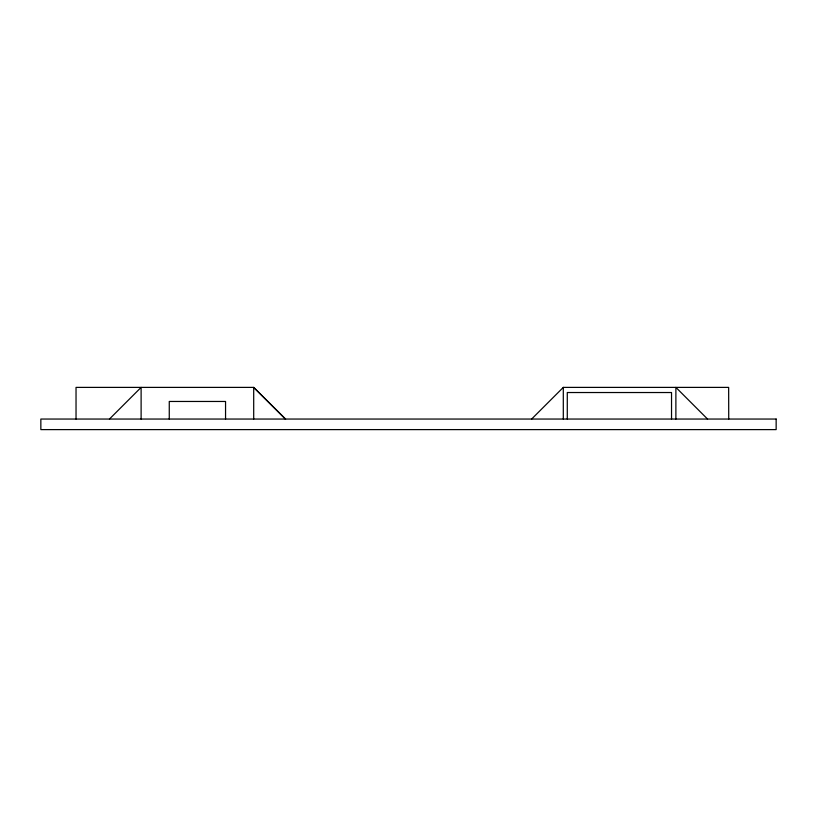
<?xml version="1.0" encoding="UTF-8"?>
<svg xmlns="http://www.w3.org/2000/svg" width="817" height="817" viewBox="0 0 817 817"><rect width="100%" height="100%" fill="white"/><g stroke="black" fill="none" stroke-linecap="round" stroke-linejoin="round"><path stroke-width="1.23" d="M109.458 419.05L141.116 387.391L141.116 419.05M531.632 419.05L563.301 387.391L728.652 387.391L728.733 419.05M285.603 419.05L253.699 387.391L76.032 387.391L76.032 419.05M707.542 419.05L675.884 387.391L675.884 419.05M285.368 419.05L253.699 387.391L253.699 419.05M671.533 419.05L671.533 392.528L567.284 392.528L567.284 419.05M563.301 387.391L563.301 419.05M225.553 419.05L225.553 401.464L169.262 401.464L169.262 419.05M776.15 419.05L40.85 419.05L40.85 429.609L776.15 429.609L776.15 419.05"/></g></svg>
